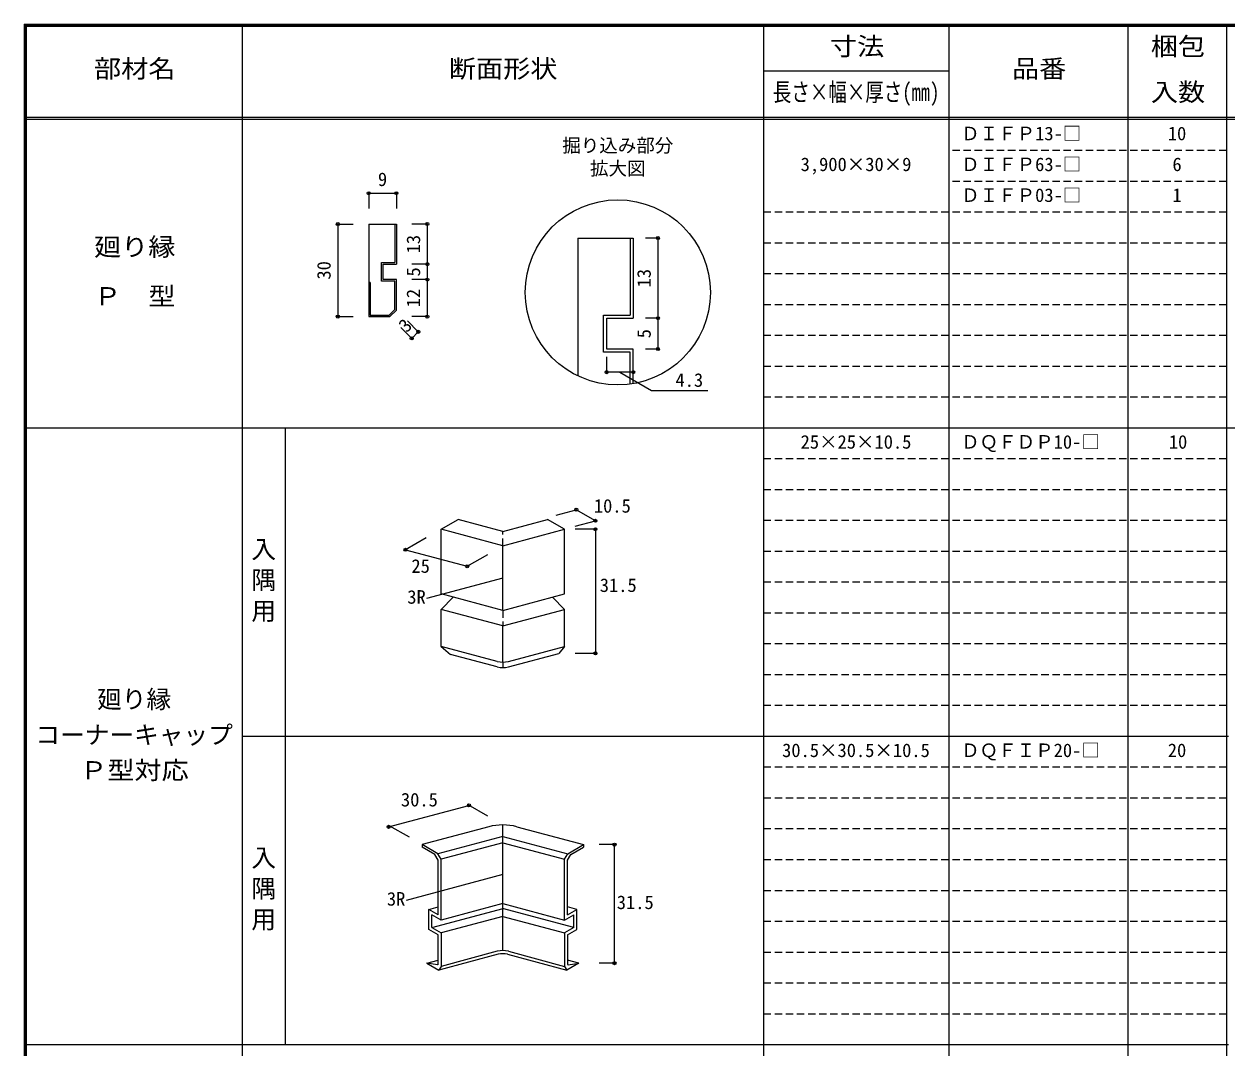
# Model space of a CAD drawing. Units: millimetres, scale not verified, with parts at other scales. Extents: x -400 to 380, y -287 to 278.
# Drawn here: x -400 to -10.2, y -53.7 to 278.3 of the extents above; entities that cross this region are included whole.
import ezdxf
from ezdxf.enums import TextEntityAlignment as Align

# ---------------------------------------------------------------- set-up
doc = ezdxf.new("R2010")
doc.units = ezdxf.units.MM
doc.header["$LTSCALE"] = 2
doc.header["$PDMODE"] = 32
doc.header["$PDSIZE"] = 1
doc.linetypes.add('DASHED1', pattern=[1.8, 1.2, -0.6])
for name, color, linetype in [('0-4', 3, 'Continuous'), ('0-A', 7, 'Continuous'), ('0-B', 7, 'Continuous'), ('1-4', 3, 'Continuous'), ('1-A', 7, 'Continuous'), ('1-B', 7, 'Continuous'), ('F-0', 7, 'Continuous'), ('F-1', 7, 'DASHED1'), ('F-A', 7, 'Continuous')]:
    doc.layers.add(name, color=color, linetype=linetype)
doc.styles.add('ＭＳ ゴシック', font='')
doc.styles.get('ＭＳ ゴシック').set_extended_font_data('MS Gothic')

msp = doc.modelspace()

# ---------------------------------------------------------------- linework, layer by layer
at = {"layer": '0-4'}
for p, q in [((-288.315, 213.481), (-279.315, 213.481)), ((-279.815, 213.481), (-279.815, 200.981)), ((-279.315, 213.481), (-279.315, 200.481)), ((-284.115, 194.981), (-284.115, 200.981)), ((-284.115, 200.981), (-279.815, 200.981)), ((-283.615, 195.481), (-283.615, 200.481)), ((-283.615, 200.481), (-279.315, 200.481)), ((-279.815, 194.981), (-284.115, 194.981)), ((-279.315, 195.481), (-283.615, 195.481)), ((-279.815, 185.809), (-279.815, 194.981)), ((-279.315, 185.602), (-279.315, 195.481)), ((-287.815, 194.481), (-288.315, 194.481)), ((-287.815, 194.481), (-287.815, 183.981)), ((-287.815, 183.981), (-281.643, 183.981)), ((-281.643, 183.981), (-279.815, 185.809)), ((-281.436, 183.481), (-279.315, 185.602)), ((-264.833, 114.535), (-259.322, 117.717)), ((-244.833, 113.835), (-259.322, 117.717)), ((-244.833, 113.835), (-230.345, 117.717)), ((-224.833, 114.535), (-230.345, 117.717)), ((-264.833, 93.535), (-264.833, 114.535)), ((-244.833, 109.176), (-264.833, 114.535)), ((-244.833, 109.176), (-224.833, 114.535)), ((-224.833, 93.535), (-224.833, 114.535)), ((-244.833, 88.176), (-244.833, 109.176)), ((-244.833, 88.176), (-264.833, 93.535)), ((-264.833, 88.535), (-260.89, 92.479)), ((-244.833, 88.176), (-224.833, 93.535)), ((-224.833, 88.535), (-228.777, 92.479)), ((-264.833, 76.535), (-264.833, 88.535)), ((-244.833, 83.176), (-264.833, 88.535)), ((-244.833, 83.176), (-224.833, 88.535)), ((-224.833, 76.535), (-224.833, 88.535)), ((-244.833, 71.423), (-244.833, 83.176)), ((-264.833, 76.535), (-261.764, 73.96)), ((-246.645, 71.662), (-264.833, 76.535)), ((-243.022, 71.662), (-224.833, 76.535)), ((-243.022, 69.909), (-226.731, 74.274)), ((-224.833, 76.535), (-226.731, 74.274)), ((-246.645, 69.909), (-261.764, 73.96)), ((-249.363, 18.057), (-271.007, 12.257)), ((-244.833, -22.094), (-244.833, 18.653)), ((-240.304, 18.057), (-218.659, 12.257)), ((-271.007, 12.257), (-271.007, 11.414)), ((-244.833, 12.856), (-264.833, 7.497)), ((-244.833, 12.856), (-224.833, 7.497)), ((-218.659, 12.257), (-218.659, 11.414)), ((-266.871, 9.025), (-271.007, 11.414)), ((-265.833, 7.229), (-266.871, 9.025)), ((-264.833, 7.497), (-265.871, 9.293)), ((-224.833, 7.497), (-223.796, 9.293)), ((-223.833, 7.229), (-222.796, 9.025)), ((-222.796, 9.025), (-218.659, 11.414)), ((-265.833, -10.474), (-265.833, 7.229)), ((-264.833, -12.206), (-264.833, 7.497)), ((-224.833, -12.206), (-224.833, 7.497)), ((-223.833, -10.474), (-223.833, 7.229)), ((-244.833, -6.847), (-264.833, -12.206)), ((-244.833, -6.847), (-224.833, -12.206)), ((-265.833, -10.474), (-268.833, -8.742)), ((-267.833, -14.629), (-244.701, -8.431)), ((-267.833, -14.629), (-267.833, -10.474)), ((-264.833, -12.206), (-267.833, -10.474)), ((-244.833, -11.002), (-264.833, -16.361)), ((-221.833, -14.629), (-244.966, -8.431)), ((-244.833, -11.002), (-224.833, -16.361)), ((-224.833, -12.206), (-221.833, -10.474)), ((-223.833, -10.474), (-220.833, -8.742)), ((-221.833, -14.629), (-221.833, -10.474)), ((-265.833, -16.938), (-268.833, -15.206)), ((-267.833, -14.629), (-264.833, -16.361)), ((-221.833, -14.629), (-224.833, -16.361)), ((-223.833, -16.938), (-220.833, -15.206)), ((-265.833, -26.629), (-265.833, -16.938)), ((-264.833, -16.361), (-264.833, -27.206)), ((-224.833, -16.361), (-224.833, -27.206)), ((-223.833, -16.938), (-223.833, -26.629)), ((-246.386, -23.299), (-265.54, -28.431)), ((-246.645, -22.333), (-264.833, -27.206)), ((-243.28, -23.299), (-224.126, -28.431)), ((-243.022, -22.333), (-224.833, -27.206)), ((-269.444, -26.177), (-265.833, -25.21)), ((-266.027, -26.74), (-269.444, -26.177)), ((-269.444, -26.177), (-265.54, -28.431)), ((-265.833, -26.629), (-266.027, -26.74)), ((-264.833, -27.206), (-265.54, -28.431)), ((-224.833, -27.206), (-224.126, -28.431)), ((-220.223, -26.177), (-224.126, -28.431)), ((-223.833, -26.629), (-223.64, -26.74))]:
    msp.add_line(p, q, dxfattribs=at)
at = {"layer": '0-4', "linetype": 'DASHED1'}
for p, q in [((-244.833, 109.176), (-244.833, 113.835)), ((-244.833, 88.176), (-244.833, 83.176)), ((-244.833, 71.423), (-244.833, 69.67))]:
    msp.add_line(p, q, dxfattribs=at)
at = {"layer": '0-4'}
for points in [[(-288.315, 213.481), (-288.315, 183.481), (-281.436, 183.481)], [(-244.833, 14.93), (-265.871, 9.293), (-271.007, 12.259)], [(-244.833, 14.93), (-223.796, 9.293), (-218.66, 12.259)], [(-268.833, -15.206), (-268.833, -8.742), (-265.833, -7.938)], [(-220.833, -15.206), (-220.833, -8.742), (-223.833, -7.938)], [(-223.64, -26.74), (-220.223, -26.177), (-223.833, -25.21)]]:
    msp.add_lwpolyline(points, dxfattribs=at)
for centre, radius, start, end in [((-244.833, 78.423), 7, 255, 285), ((-244.833, 76.67), 7, 255, 285), ((-244.833, 1.153), 17.5, 75, 105), ((-244.833, -29.094), 7, 75, 105), ((-244.833, -29.094), 6, 75, 105)]:
    msp.add_arc(centre, radius, start, end, dxfattribs=at)
at = {"layer": '0-B', "color": 4}
for p, q in [((-288.315, 223.481), (-279.315, 223.481)), ((-288.315, 223.481), (-288.315, 218.481)), ((-279.315, 223.481), (-279.315, 218.481)), ((-298.315, 213.481), (-298.315, 183.481)), ((-298.315, 213.481), (-293.315, 213.481)), ((-269.315, 213.481), (-274.315, 213.481)), ((-269.315, 213.481), (-269.315, 183.481)), ((-269.315, 200.481), (-274.315, 200.481)), ((-269.315, 195.481), (-274.315, 195.481)), ((-298.315, 183.481), (-293.315, 183.481)), ((-269.315, 183.481), (-274.315, 183.481)), ((-274.365, 176.41), (-277.901, 179.945)), ((-272.244, 178.531), (-275.779, 182.066)), ((-272.244, 178.531), (-274.365, 176.41)), ((-227.557, 119.11), (-221.044, 120.855)), ((-214.833, 117.269), (-221.044, 120.855)), ((-221.346, 115.524), (-214.833, 117.269)), ((-214.833, 114.535), (-221.346, 114.535)), ((-214.833, 114.535), (-214.833, 74.274)), ((-269.732, 111.707), (-276.382, 107.868)), ((-276.382, 107.868), (-256.382, 102.509)), ((-256.382, 102.509), (-249.732, 106.348)), ((-244.833, 98.676), (-269.554, 92.053)), ((-214.833, 74.274), (-221.346, 74.274)), ((-281.839, 18.025), (-255.82, 24.997)), ((-249.697, 21.461), (-256.055, 25.132)), ((-275.139, 14.644), (-281.628, 18.391)), ((-208.659, 12.258), (-213.659, 12.258)), ((-208.659, -26.177), (-208.659, 12.258)), ((-244.833, 2.551), (-276.166, -5.844)), ((-208.659, -26.177), (-213.659, -26.177))]:
    msp.add_line(p, q, dxfattribs=at)
at = {"layer": '0-B'}
for p in [(-288.315, 223.481), (-279.315, 223.481), (-298.315, 213.481), (-269.315, 213.481), (-269.315, 200.481), (-269.315, 195.481), (-298.315, 183.481), (-269.315, 183.481), (-274.365, 176.41), (-272.244, 178.531), (-221.044, 120.855), (-214.833, 117.269), (-214.833, 114.535), (-276.382, 107.868), (-256.382, 102.509), (-214.833, 74.274), (-255.82, 24.997), (-281.839, 18.025), (-208.659, 12.258), (-208.659, -26.177)]:
    msp.add_point(p, dxfattribs=at)
at = {"layer": '1-4'}
for p, q in [((-220.583, 208.951), (-202.583, 208.951)), ((-220.583, 208.951), (-220.583, 164.296)), ((-203.583, 208.951), (-203.583, 183.951)), ((-202.583, 208.951), (-202.583, 182.951)), ((-212.183, 171.951), (-212.183, 183.951)), ((-212.183, 183.951), (-203.583, 183.951)), ((-211.183, 182.951), (-202.583, 182.951)), ((-203.583, 171.951), (-212.183, 171.951)), ((-203.583, 161.601), (-203.583, 171.951)), ((-202.583, 161.753), (-202.583, 172.951))]:
    msp.add_line(p, q, dxfattribs=at)
msp.add_lwpolyline([(-202.583, 172.951), (-211.183, 172.951), (-211.183, 182.951)], dxfattribs=at)
at = {"layer": '1-A'}
msp.add_circle((-207.583, 191.333), 30, dxfattribs=at)
at = {"layer": '1-B', "color": 4}
for p, q in [((-194.583, 208.951), (-198.583, 208.951)), ((-194.583, 208.951), (-194.583, 172.951)), ((-194.583, 182.951), (-198.583, 182.951)), ((-194.583, 172.951), (-198.583, 172.951)), ((-211.183, 165.445), (-211.183, 170.378)), ((-202.583, 165.445), (-202.583, 170.378)), ((-202.583, 165.445), (-211.183, 165.445))]:
    msp.add_line(p, q, dxfattribs=at)
msp.add_lwpolyline([(-206.883, 165.445), (-196.606, 159.511), (-178.354, 159.511)], dxfattribs=at)
at = {"layer": '1-B'}
for p in [(-194.583, 208.951), (-194.583, 182.951), (-194.583, 172.951), (-211.183, 165.445), (-202.583, 165.445)]:
    msp.add_point(p, dxfattribs=at)
at = {"layer": 'F-1', "color": 6, "linetype": 'Continuous'}
for p, q in [((-400, 278.333), (-400, -280.333)), ((-400, 278), (380, 278)), ((-400, 277.667), (380, 277.667)), ((-399.667, 278.333), (-399.667, -280.333)), ((-399.333, 278.333), (-399.333, -280.333)), ((-10.333, 278.337), (-10.333, -253)), ((380, 248), (-400, 248)), ((380, 247.333), (-400, 247.333))]:
    msp.add_line(p, q, dxfattribs=at)
at = {"layer": 'F-1', "linetype": 'Continuous'}
for p, q in [((-329.333, 278.333), (-329.333, -252.667)), ((-160.333, 278.337), (-160.333, -253)), ((-100.333, 278.337), (-100.333, -253)), ((-42.333, 278.337), (-42.333, -253)), ((-160.333, 263.167), (-100.333, 263.167)), ((380, 147.333), (-399.333, 147.333)), ((-315.333, 147.333), (-315.333, -52.667)), ((-9.667, 47.333), (-329.333, 47.333)), ((-9.667, -52.667), (-399.333, -52.667))]:
    msp.add_line(p, q, dxfattribs=at)
at = {"layer": 'F-1'}
for p, q in [((-10.333, 237.333), (-100.333, 237.333)), ((-10.333, 227.333), (-100.333, 227.333)), ((-10.333, 217.333), (-160.333, 217.333)), ((-10.333, 207.333), (-160.333, 207.333)), ((-10.333, 197.333), (-160.333, 197.333)), ((-10.333, 187.333), (-160.333, 187.333)), ((-10.333, 177.333), (-160.333, 177.333)), ((-10.333, 167.333), (-160.333, 167.333)), ((-10.333, 157.333), (-160.333, 157.333)), ((-10.333, 137.333), (-160.333, 137.333)), ((-10.333, 127.333), (-160.333, 127.333)), ((-10.333, 117.333), (-160.333, 117.333)), ((-10.333, 107.333), (-160.333, 107.333)), ((-10.333, 97.333), (-160.333, 97.333)), ((-10.333, 87.333), (-160.333, 87.333)), ((-10.333, 77.333), (-160.333, 77.333)), ((-10.333, 67.333), (-160.333, 67.333)), ((-10.333, 57.333), (-160.333, 57.333)), ((-10.333, 37.333), (-160.333, 37.333)), ((-10.333, 27.333), (-160.333, 27.333)), ((-10.333, 17.333), (-160.333, 17.333)), ((-10.333, 7.333), (-160.333, 7.333)), ((-10.333, -2.667), (-160.333, -2.667)), ((-10.333, -12.667), (-160.333, -12.667)), ((-10.333, -22.667), (-160.333, -22.667)), ((-10.333, -32.667), (-160.333, -32.667)), ((-10.333, -42.667), (-160.333, -42.667))]:
    msp.add_line(p, q, dxfattribs=at)
at = {"layer": 'F-1', "color": 6, "linetype": 'Continuous'}
msp.add_lwpolyline([(-400, 278.333), (380, 278.333), (380, -280.333)], dxfattribs=at)

# ---------------------------------------------------------------- texts
at = {"layer": '0-A', "style": 'ＭＳ ゴシック'}
for s, height, p in [('ＤＩＦＰ13-□', 4.399, (-96.333, 239.333)), ('10', 4.399, (-29.333, 239.333)), ('3,900×30×9', 4.399, (-148.333, 229.333)), ('ＤＩＦＰ63-□', 4.399, (-96.333, 229.333)), ('6', 4.399, (-27.833, 229.333)), ('ＤＩＦＰ03-□', 4.399, (-96.333, 219.333)), ('1', 4.399, (-27.833, 219.333)), ('25×25×10.5', 4.399, (-148.333, 139.333)), ('ＤＱＦＤＰ10-□', 4.399, (-96.333, 139.333)), ('10', 4.399, (-29, 139.333)), ('廻り縁', 5.865, (-376.333, 54.725)), ('コーナーキャップ', 5.865, (-396.333, 43.16)), ('30.5×30.5×10.5', 4.399, (-154.333, 39.333)), ('ＤＱＦＩＰ20-□', 4.399, (-96.333, 39.333)), ('20', 4.399, (-29.333, 39.333))]:
    msp.add_text(s, height=height, dxfattribs=at).set_placement(p, align=Align.BOTTOM_LEFT)
at = {"layer": '0-A', "style": 'ＭＳ ゴシック', "width": 1.1}
for s, p in [('廻り縁', (-377.333, 201.406)), ('Ｐ\u3000型', (-377.333, 185.406)), ('Ｐ型対応', (-381.833, 31.696))]:
    msp.add_text(s, height=5.865, dxfattribs=at).set_placement(p, align=Align.BOTTOM_LEFT)
at = {"layer": '0-B', "style": 'ＭＳ ゴシック'}
for s, p in [('9', (-285.315, 224.481)), ('10.5', (-215.335, 118.586)), ('25', (-274.46, 99.072)), ('31.5', (-213.423, 92.871)), ('3R', (-275.804, 89.053)), ('30.5', (-277.864, 23.319)), ('3R', (-282.416, -8.844)), ('31.5', (-207.909, -9.96))]:
    msp.add_text(s, height=4.399, dxfattribs=at).set_placement(p, align=Align.BOTTOM_LEFT)
for s, rotation, p in [('13', 90, (-270.315, 203.981)), ('30', 90, (-299.315, 195.481)), ('5', 90, (-270.315, 196.481)), ('12', 90, (-270.315, 186.481)), ('3', 45, (-275.072, 177.117))]:
    msp.add_text(s, height=4.399, rotation=rotation, dxfattribs=at).set_placement(p, align=Align.BOTTOM_LEFT)
at = {"layer": '1-A', "style": 'ＭＳ ゴシック'}
for s, p in [('掘り込み部分', (-225.583, 235.456)), ('拡大図', (-216.583, 228.002))]:
    msp.add_text(s, height=4.399, dxfattribs=at).set_placement(p, align=Align.BOTTOM_LEFT)
at = {"layer": '1-B', "style": 'ＭＳ ゴシック'}
for s, p in [('13', (-195.583, 192.951)), ('5', (-195.583, 176.451))]:
    msp.add_text(s, height=4.399, rotation=90, dxfattribs=at).set_placement(p, align=Align.BOTTOM_LEFT)
msp.add_text('4.3', height=4.399, dxfattribs=at).set_placement((-188.894, 159.391), align=Align.BOTTOM_LEFT)
at = {"layer": 'F-0', "style": 'ＭＳ ゴシック'}
for s, p in [('入', (-326.333, 103.333)), ('隅', (-326.333, 93.333)), ('用', (-326.333, 83.333)), ('入', (-326.333, 3.333)), ('隅', (-326.333, -6.667)), ('用', (-326.333, -16.667))]:
    msp.add_text(s, height=5.865, dxfattribs=at).set_placement(p, align=Align.BOTTOM_LEFT)
at = {"layer": 'F-A', "style": 'ＭＳ ゴシック'}
for s, width, p in [('寸法', 1.1, (-138.833, 266.417)), ('梱包', 1.1, (-34.833, 266.417)), ('部材名', 1.1, (-377.333, 259.167)), ('断面形状', 1.1, (-262.333, 259.167)), ('品番', 1.1, (-79.833, 259.167)), ('長さ×幅×厚さ(㎜)', 0.75, (-157.333, 251.583)), ('入数', 1.1, (-34.833, 251.583))]:
    msp.add_text(s, height=5.865, dxfattribs=dict(at, width=width)).set_placement(p, align=Align.BOTTOM_LEFT)

doc.saveas('drawing.dxf')
